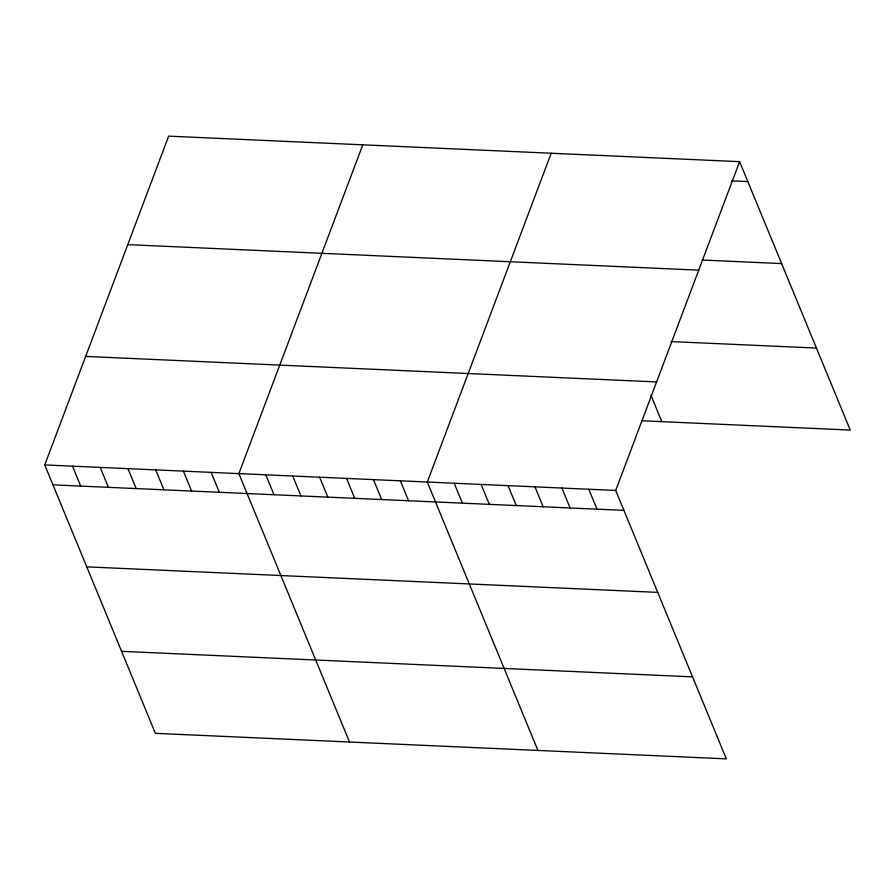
<?xml version="1.0" encoding="UTF-8"?>
<svg xmlns="http://www.w3.org/2000/svg" width="895" height="895" viewBox="0 0 895 895"><rect width="100%" height="100%" fill="white"/><g stroke="black" fill="none" stroke-linecap="round" stroke-linejoin="round"><path stroke-width="1.34" d="M739.617 161.659L615.704 490.449L726.337 758.859L155.383 733.341L44.75 464.93L168.663 136.141L739.617 161.659L850.25 430.07L641.648 420.751M362.788 144.811L238.875 473.6L349.509 742.022M551.197 153.235L427.295 482.025L537.929 750.435M731.685 180.857L747.828 181.584M702.228 260.031L781.626 263.589M127.772 244.637L698.726 270.156M671.105 341.577L816.453 348.065M85.64 356.423L656.594 381.941M44.75 464.93L615.704 490.449M52.962 484.855L623.927 510.374M86.759 566.859L657.724 592.378M121.586 651.336L692.54 676.855M650.911 395.154L661.83 421.646M588.787 489.241L597.01 509.165M561.881 488.043L570.093 507.968M534.964 486.835L543.175 506.76M508.047 485.638L516.258 505.563M481.13 484.43L489.341 504.355M454.212 483.233L462.424 503.158M400.378 480.828L408.59 500.752M373.461 479.619L381.673 499.544M346.544 478.411L354.756 498.347M319.627 477.214L327.839 497.139M292.71 476.006L300.921 495.931M265.793 474.809L274.004 494.734M211.142 472.37L219.353 492.295M183.408 471.128L191.619 491.053M155.674 469.886L163.897 489.811M127.951 468.644L136.163 488.569M100.218 467.403L108.429 487.327M72.484 466.172L80.695 486.097"/></g></svg>
